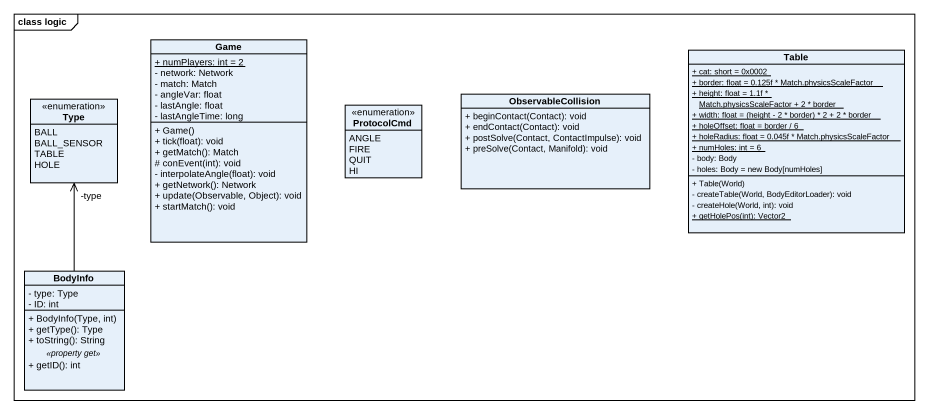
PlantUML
@startuml
mainframe class logic
hide circle
hide empty members
skinparam classAttributeIconSize 0
class Game {
  {static} + numPlayers: int = 2
  - network: Network
  - match: Match
  - angleVar: float
  - lastAngle: float
  - lastAngleTime: long
  + Game()
  + tick(float): void
  + getMatch(): Match
  # conEvent(int): void
  - interpolateAngle(float): void
  + getNetwork(): Network
  + update(Observable, Object): void
  + startMatch(): void
}
class Table {
  {static} + cat: short = 0x0002
  {static} + border: float = 0.125f * Match.physicsScaleFactor
  {static} + height: float = 1.1f * Match.physicsScaleFactor + 2 * border
  {static} {field} + width: float = (height - 2 * border) * 2 + 2 * border
  {static} + holeOffset: float = border / 6
  {static} + holeRadius: float = 0.045f * Match.physicsScaleFactor
  {static} + numHoles: int = 6
  - body: Body
  - holes: Body = new Body[numHoles]
  + Table(World)
  - createTable(World, BodyEditorLoader): void
  - createHole(World, int): void
  {static} + getHolePos(int): Vector2
}
enum Type {
  BALL
  BALL_SENSOR
  TABLE
  HOLE
}
enum ProtocolCmd {
  ANGLE
  FIRE
  QUIT
  HI
}
class ObservableCollision {
  + beginContact(Contact): void
  + endContact(Contact): void
  + postSolve(Contact, ContactImpulse): void
  + preSolve(Contact, Manifold): void
}
class BodyInfo {
  - type: Type
  - ID: int
  --
  + BodyInfo(Type, int)
  + getType(): Type
  + toString(): String
  .. <<property get>> ..
  + getID(): int
}
BodyInfo -up-> "-type" Type
@enduml
